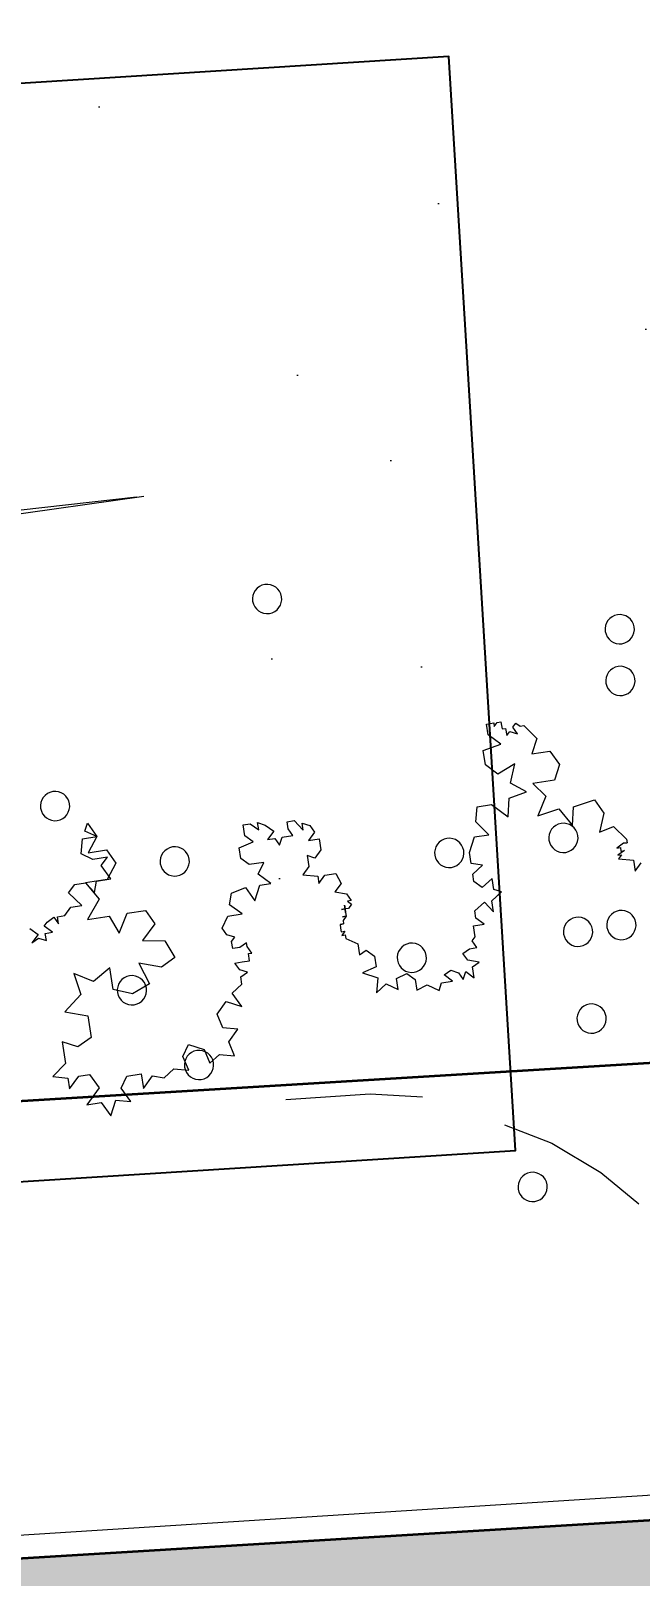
# Model space of a CAD drawing. Header units: metres. Extents: x 0 to 4415, y 1197 to 2590.
# Drawn here: x 1908.298 to 1908.631, y 1309.365 to 1310.211 of the extents above; entities that cross this region are included whole.
import ezdxf

# ---------------------------------------------------------------- set-up
doc = ezdxf.new("R2010")
doc.units = ezdxf.units.M
for name, pattern in [('AXES', [2, 1.25, -0.25, 0.25, -0.25]), ('CACHE2', [4.7625, 3.175, -1.5875]), ('CONTINU', [0])]:
    doc.linetypes.add(name, pattern=pattern)
doc.layers.get('DEFPOINTS').update_dxf_attribs({"lineweight": 5})
for name, color, linetype, lineweight in [('00-cote', 7, 'CONTINU', 20), ('caché', 20, 'CACHE2', 13), ('Façade 02', 41, 'Continuous', 35), ('gris', 251, 'Continuous', 9)]:
    doc.layers.add(name, color=color, linetype=linetype, lineweight=lineweight)
doc.layers.add('SECURITE', color=3, linetype='Continuous')
doc.layers.add('veg', color=7, linetype='Continuous', lineweight=9, true_color=0x61c200)
doc.styles.add('WALIDcotat', font='times.ttf')
doc.dimstyles.new('walid 100', dxfattribs={"dimscale": 0, "dimtxt": 0.25, "dimasz": 0.1, "dimexe": 1.25, "dimexo": 0.625, "dimgap": 0.02, "dimtad": 1, "dimdec": 0, "dimlfac": 100, "dimrnd": 5, "dimtxsty": 'WALIDcotat', "dimblk": 'COTE', "dimcen": 2.5, "dimse1": 1, "dimse2": 1, "dimclrd": 256, "dimclrt": 256, "dimadec": 0, "dimazin": 0, "dimtfac": 1, "dimtdec": 0, "dimtix": 1, "dimtmove": 2, "dimatfit": 3, "dimldrblk": 'COTE', "dimfxl": 1.25, "dimarcsym": 0})

# ---------------------------------------------------------------- blocks, each defined once
blk = doc.blocks.new('Plantes')
for p, q in [((-0.2702, 0.1044), (-0.2142, 1.2853)), ((-0.183, 1.2661), (-0.2717, 0.088)), ((0.6792, 0.4067), (0.694, 0.3889)), ((0.694, 0.3889), (0.7118, 0.4038)), ((0.7118, 0.4038), (0.7022, 0.3882)), ((0.7022, 0.3882), (0.7089, 0.3711)), ((0.6673, 0.3666), (0.6577, 0.351)), ((0.6577, 0.351), (0.6733, 0.3413)), ((0.6762, 0.374), (0.6673, 0.3666)), ((0.6911, 0.3562), (0.6762, 0.374)), ((0.6926, 0.3726), (0.6911, 0.3562)), ((0.7089, 0.3711), (0.6926, 0.3726)), ((0.9377, 0.3507), (0.9867, 0.3463)), ((0.9511, 0.3165), (0.9377, 0.3507)), ((0.9867, 0.3463), (1.0142, 0.3768)), ((1.0142, 0.3768), (1.0194, 0.3434)), ((0.605, 0.3145), (0.5872, 0.2996)), ((0.6355, 0.2871), (0.605, 0.3145)), ((0.6555, 0.3265), (0.6377, 0.3116)), ((0.657, 0.3428), (0.6555, 0.3265)), ((0.6733, 0.3413), (0.657, 0.3428)), ((0.7863, 0.3148), (0.8346, 0.3022)), ((0.8071, 0.2717), (0.7863, 0.3148)), ((0.8346, 0.3022), (0.8709, 0.3402)), ((0.8709, 0.3402), (0.8829, 0.2897)), ((0.9319, 0.2853), (0.9511, 0.3165)), ((1.0172, 0.3189), (1.015, 0.2944)), ((1.0439, 0.3412), (1.0172, 0.3189)), ((1.0194, 0.3434), (1.0439, 0.3412)), ((0.5197, 0.2809), (0.4863, 0.2757)), ((0.5338, 0.255), (0.5197, 0.2809)), ((0.5872, 0.2996), (0.5851, 0.2751)), ((0.6377, 0.3116), (0.6355, 0.2871)), ((0.8829, 0.2897), (0.9319, 0.2853)), ((1.015, 0.2944), (1.0463, 0.2751)), ((1.0463, 0.2751), (1.0819, 0.3049)), ((1.0819, 0.3049), (1.0789, 0.2722)), ((0.4692, 0.269), (0.4521, 0.2623)), ((0.4521, 0.2623), (0.4834, 0.243)), ((0.4834, 0.243), (0.4692, 0.269)), ((0.4863, 0.2757), (0.4834, 0.243)), ((0.4834, 0.243), (0.5182, 0.2646)), ((0.5182, 0.2646), (0.5146, 0.2237)), ((0.5309, 0.2223), (0.5338, 0.255)), ((0.5829, 0.2506), (0.58, 0.2179)), ((0.5807, 0.2261), (0.5851, 0.2751)), ((0.6081, 0.2566), (0.5829, 0.2506)), ((0.5851, 0.2751), (0.6237, 0.2469)), ((0.5851, 0.2751), (0.6081, 0.2566)), ((0.6237, 0.2469), (0.6675, 0.276)), ((0.6675, 0.276), (0.6631, 0.227)), ((0.779, 0.2331), (0.8071, 0.2717)), ((1.1102, 0.2529), (1.076, 0.2395)), ((1.0789, 0.2722), (1.1102, 0.2529)), ((0.5146, 0.2237), (0.5458, 0.2045)), ((0.5487, 0.2372), (0.5309, 0.2223)), ((0.5458, 0.2045), (0.5807, 0.2261)), ((0.58, 0.2179), (0.5487, 0.2372)), ((0.6631, 0.227), (0.7025, 0.207)), ((0.828, 0.2287), (0.779, 0.2331)), ((0.8407, 0.1864), (0.828, 0.2287)), ((1.0241, 0.2112), (1.0212, 0.1785)), ((1.0501, 0.2254), (1.0241, 0.2112)), ((1.0813, 0.2061), (1.0501, 0.2254)), ((1.076, 0.2395), (1.0813, 0.2061)), ((0.6595, 0.1861), (0.6558, 0.1452)), ((0.7025, 0.207), (0.6595, 0.1861)), ((0.8207, 0.147), (0.8407, 0.1864)), ((1.0212, 0.1785), (1.0539, 0.1756)), ((1.0539, 0.1756), (1.0272, 0.1533)), ((0.6558, 0.1452), (0.6871, 0.126)), ((0.6871, 0.126), (0.7227, 0.1558)), ((0.7227, 0.1558), (0.7264, 0.106)), ((0.7731, 0.1677), (0.8207, 0.147)), ((0.7851, 0.1172), (0.7731, 0.1677)), ((1.0272, 0.1533), (1.0331, 0.128)), ((0.7264, 0.106), (0.7658, 0.086)), ((0.7658, 0.086), (0.7851, 0.1172)), ((1.0331, 0.128), (1.0146, 0.105)), ((1.0146, 0.105), (1.0199, 0.0716)), ((0.9879, 0.0827), (0.9619, 0.0685)), ((1.0199, 0.0716), (0.9879, 0.0827)), ((0.9619, 0.0685), (0.9754, 0.0344)), ((0.8982, 0.0001), (0.8715, -0.0222)), ((0.9301, -0.011), (0.8982, 0.0001)), ((0.9754, 0.0344), (1.0073, 0.0233)), ((1.0073, 0.0233), (0.9888, 0.0002)), ((0.9888, 0.0002), (0.994, -0.0332)), ((0.7066, -0.024), (0.6806, -0.0382)), ((0.7222, -0.0336), (0.7066, -0.024)), ((0.7289, -0.0507), (0.7222, -0.0336)), ((0.8715, -0.0222), (0.8849, -0.0564)), ((0.9354, -0.0444), (0.9301, -0.011)), ((0.9621, -0.0221), (0.9354, -0.0444)), ((0.994, -0.0332), (0.9621, -0.0221)), ((0.6302, -0.0501), (0.6191, -0.0821)), ((0.6554, -0.0441), (0.6302, -0.0501)), ((0.6777, -0.0708), (0.6554, -0.0441)), ((0.6806, -0.0382), (0.6777, -0.0708)), ((0.7378, -0.0433), (0.7289, -0.0507)), ((0.7542, -0.0447), (0.7378, -0.0433)), ((0.7431, -0.0767), (0.7527, -0.0611)), ((0.7527, -0.0611), (0.7542, -0.0447)), ((0.7854, -0.064), (0.7839, -0.0803)), ((0.7869, -0.0476), (0.7854, -0.064)), ((0.8025, -0.0573), (0.7869, -0.0476)), ((0.8092, -0.0743), (0.8025, -0.0573)), ((0.8188, -0.0587), (0.8092, -0.0743)), ((0.8351, -0.0602), (0.8188, -0.0587)), ((0.8537, -0.0371), (0.8351, -0.0602)), ((0.8849, -0.0564), (0.8537, -0.0371)), ((0.4787, -0.086), (0.4772, -0.1024)), ((0.4772, -0.1024), (0.4921, -0.1202)), ((0.5032, -0.0882), (0.4787, -0.086)), ((0.5181, -0.106), (0.5032, -0.0882)), ((0.5292, -0.0741), (0.5181, -0.106)), ((0.5537, -0.0762), (0.5292, -0.0741)), ((0.5686, -0.094), (0.5537, -0.0762)), ((0.5657, -0.1267), (0.5686, -0.094)), ((0.6503, -0.1013), (0.6161, -0.1148)), ((0.6191, -0.0821), (0.6503, -0.1013)), ((0.7513, -0.0774), (0.7431, -0.0767)), ((0.7669, -0.087), (0.7513, -0.0774)), ((0.7676, -0.0789), (0.7669, -0.087)), ((0.7839, -0.0803), (0.7676, -0.0789)), ((0.4758, -0.1187), (0.4825, -0.1358)), ((0.4921, -0.1202), (0.4758, -0.1187)), ((0.4825, -0.1358), (0.4974, -0.1536)), ((0.5916, -0.1126), (0.5657, -0.1267)), ((0.614, -0.1393), (0.5916, -0.1126)), ((0.6161, -0.1148), (0.614, -0.1393)), ((0.4974, -0.1536), (0.5152, -0.1387)), ((0.5123, -0.1714), (0.5101, -0.1959)), ((0.5293, -0.1647), (0.5123, -0.1714)), ((0.5152, -0.1387), (0.5137, -0.155)), ((0.5137, -0.155), (0.5293, -0.1647)), ((0.4781, -0.1848), (0.4767, -0.2011)), ((0.4767, -0.2011), (0.4997, -0.2197)), ((0.4945, -0.1863), (0.4781, -0.1848)), ((0.5101, -0.1959), (0.4945, -0.1863)), ((0.4834, -0.2182), (0.4901, -0.2353)), ((0.4997, -0.2197), (0.4834, -0.2182)), ((0.4901, -0.2353), (0.5057, -0.2449)), ((0.5057, -0.2449), (0.5235, -0.23)), ((0.5235, -0.23), (0.5213, -0.2545)), ((0.5458, -0.2567), (0.5636, -0.2418)), ((0.5569, -0.2248), (0.5814, -0.227)), ((0.5636, -0.2418), (0.5569, -0.2248)), ((0.5814, -0.227), (0.5992, -0.2121)), ((0.5992, -0.2121), (0.6045, -0.2455)), ((0.5213, -0.2545), (0.5458, -0.2567)), ((0.603, -0.2618), (0.6008, -0.2863)), ((0.6208, -0.2469), (0.603, -0.2618)), ((0.6045, -0.2455), (0.6208, -0.2469)), ((0.6008, -0.2863), (0.6246, -0.2967)), ((0.6246, -0.2967), (0.6424, -0.2818)), ((0.6424, -0.2818), (0.6484, -0.3071)), ((0.6484, -0.3071), (0.664, -0.3167)), ((0.664, -0.3167), (0.6647, -0.3085)), ((0.6647, -0.3085), (0.6722, -0.3174)), ((0.6722, -0.3174), (0.6811, -0.31)), ((0.6736, -0.3011), (0.6818, -0.3018)), ((0.6818, -0.3018), (0.6736, -0.3011)), ((0.6811, -0.31), (0.6818, -0.3018)), ((0.6825, -0.2936), (0.6818, -0.3018)), ((0.6818, -0.3018), (0.6825, -0.2936)), ((0.6818, -0.3018), (0.69, -0.3025)), ((0.69, -0.3025), (0.6818, -0.3018)), ((0.6818, -0.3018), (0.69, -0.3025)), ((0.69, -0.3025), (0.6982, -0.3033)), ((0.6989, -0.2951), (0.6982, -0.3033)), ((0.6982, -0.3033), (0.6989, -0.2951)), ((0.6982, -0.3033), (0.7071, -0.2958)), ((0.7071, -0.2958), (0.7152, -0.2965)), ((0.7152, -0.2965), (0.716, -0.2884)), ((0.716, -0.2884), (0.7152, -0.2965)), ((0.7152, -0.2965), (0.716, -0.2884)), ((0.7152, -0.2965), (0.7152, -0.2965)), ((0.716, -0.2884), (0.7241, -0.2891)), ((0.716, -0.2884), (0.716, -0.2884)), ((0.7241, -0.2891), (0.7323, -0.2898)), ((0.7323, -0.2898), (0.7316, -0.298)), ((0.7316, -0.298), (0.7405, -0.2906)), ((0.7316, -0.298), (0.7316, -0.298)), ((0.7323, -0.2898), (0.7323, -0.2898)), ((0.7323, -0.2898), (0.7323, -0.2898)), ((0.7323, -0.2898), (0.7323, -0.2898)), ((0.7405, -0.2906), (0.7397, -0.2987)), ((0.7397, -0.2987), (0.7479, -0.2995)), ((0.7479, -0.2995), (0.7621, -0.3254)), ((0.664, -0.3167), (0.664, -0.3167)), ((0.7621, -0.3254), (0.7866, -0.3276)), ((0.7866, -0.3276), (0.7769, -0.3432)), ((0.7769, -0.3432), (0.7918, -0.361)), ((0.8163, -0.3632), (0.8274, -0.3313)), ((0.8274, -0.3313), (0.8408, -0.3654)), ((0.7918, -0.361), (0.8163, -0.3632)), ((0.8408, -0.3654), (0.8743, -0.3602)), ((0.8743, -0.3602), (0.8557, -0.3832)), ((0.8454, -0.407), (0.835, -0.4308)), ((0.8699, -0.4092), (0.8454, -0.407)), ((0.8557, -0.3832), (0.8699, -0.4092)), ((0.835, -0.4308), (0.8499, -0.4486)), ((0.8499, -0.4486), (0.8744, -0.4508)), ((0.8744, -0.4508), (0.864, -0.4745)), ((0.864, -0.4745), (0.8782, -0.5005)), ((0.8441, -0.5139), (0.8344, -0.5296)), ((0.8589, -0.5317), (0.8441, -0.5139)), ((0.8611, -0.5072), (0.8589, -0.5317)), ((0.8782, -0.5005), (0.8611, -0.5072)), ((0.8344, -0.5296), (0.8411, -0.5466)), ((0.8411, -0.5466), (0.8568, -0.5563)), ((0.5738, -0.5887), (0.5397, -0.6021)), ((0.5984, -0.5908), (0.5738, -0.5887)), ((0.7387, -0.5869), (0.7365, -0.6114)), ((0.7632, -0.5891), (0.7387, -0.5869)), ((0.7721, -0.5816), (0.7632, -0.5891)), ((0.7877, -0.5913), (0.7721, -0.5816)), ((0.7892, -0.5749), (0.7877, -0.5913)), ((0.7988, -0.5593), (0.7892, -0.5749)), ((0.8144, -0.569), (0.7988, -0.5593)), ((0.8204, -0.5942), (0.8144, -0.569)), ((0.8301, -0.5786), (0.8204, -0.5942)), ((0.8546, -0.5808), (0.8301, -0.5786)), ((0.8568, -0.5563), (0.8397, -0.563)), ((0.8397, -0.563), (0.8546, -0.5808)), ((0.4729, -0.6126), (0.47, -0.6453)), ((0.5063, -0.6073), (0.4729, -0.6126)), ((0.5368, -0.6348), (0.5063, -0.6073)), ((0.5397, -0.6021), (0.5368, -0.6348)), ((0.6043, -0.6161), (0.5984, -0.5908)), ((0.6229, -0.593), (0.6043, -0.6161)), ((0.6392, -0.5945), (0.6229, -0.593)), ((0.6356, -0.6353), (0.6541, -0.6123)), ((0.6541, -0.6123), (0.6392, -0.5945)), ((0.7053, -0.5922), (0.6868, -0.6152)), ((0.6868, -0.6152), (0.7098, -0.6337)), ((0.7216, -0.5936), (0.7053, -0.5922)), ((0.7365, -0.6114), (0.7216, -0.5936)), ((0.2888, -0.6456), (0.2873, -0.6619)), ((0.3133, -0.6478), (0.2888, -0.6456)), ((0.3356, -0.6745), (0.3133, -0.6478)), ((0.3474, -0.6343), (0.3356, -0.6745)), ((0.3801, -0.6372), (0.3474, -0.6343)), ((0.4024, -0.6639), (0.3801, -0.6372)), ((0.47, -0.6453), (0.4997, -0.6809)), ((0.6601, -0.6375), (0.6356, -0.6353)), ((0.6668, -0.6546), (0.6601, -0.6375)), ((0.6853, -0.6315), (0.6668, -0.6546)), ((0.7098, -0.6337), (0.6853, -0.6315)), ((0.2866, -0.6701), (0.2858, -0.6782)), ((0.2858, -0.6782), (0.294, -0.679)), ((0.2955, -0.6626), (0.2866, -0.6701)), ((0.2873, -0.6619), (0.2955, -0.6626)), ((0.294, -0.679), (0.3022, -0.6797)), ((0.3022, -0.6797), (0.3014, -0.6879)), ((0.3014, -0.6879), (0.3178, -0.6893)), ((0.3178, -0.6893), (0.3089, -0.6968)), ((0.3824, -0.7033), (0.4024, -0.6639)), ((0.4247, -0.6906), (0.3824, -0.7033)), ((0.4463, -0.7255), (0.4247, -0.6906)), ((0.4581, -0.6854), (0.4463, -0.7255)), ((0.4997, -0.6809), (0.4581, -0.6854)), ((0.3, -0.7042), (0.2911, -0.7117)), ((0.2911, -0.7117), (0.2985, -0.7206)), ((0.2911, -0.7117), (0.2911, -0.7117)), ((0.2985, -0.7206), (0.2978, -0.7287)), ((0.3156, -0.7138), (0.3, -0.7042)), ((0.3089, -0.6968), (0.3156, -0.7138)), ((0.2978, -0.7287), (0.3283, -0.7562)), ((0.2978, -0.7287), (0.2978, -0.7287)), ((0.3283, -0.7562), (0.3624, -0.7427)), ((0.3624, -0.7427), (0.3588, -0.7836)), ((0.4242, -0.7894), (0.4285, -0.7404)), ((0.4285, -0.7404), (0.459, -0.7678)), ((0.459, -0.7678), (0.5021, -0.747)), ((0.5021, -0.747), (0.4895, -0.7953)), ((0.3588, -0.7836), (0.39, -0.8028)), ((0.39, -0.8028), (0.4242, -0.7894)), ((0.4895, -0.7953), (0.5282, -0.8234)), ((0.4866, -0.8279), (0.4741, -0.8762)), ((0.5282, -0.8234), (0.4866, -0.8279)), ((0.4741, -0.8762), (0.5053, -0.8955)), ((0.5053, -0.8955), (0.5476, -0.8828)), ((0.5476, -0.8828), (0.5365, -0.9147)), ((0.5365, -0.9147), (0.567, -0.9422)), ((0.5752, -0.9429), (0.5759, -0.9347)), ((0.5759, -0.9347), (0.5752, -0.9429)), ((0.5752, -0.9429), (0.5759, -0.9347)), ((0.5759, -0.9347), (0.5855, -0.9191)), ((0.5759, -0.9347), (0.5759, -0.9347)), ((0.5759, -0.9347), (0.5759, -0.9347)), ((0.5759, -0.9347), (0.5759, -0.9347)), ((0.5855, -0.9191), (0.5848, -0.9273)), ((0.5848, -0.9273), (0.593, -0.928)), ((0.5922, -0.9362), (0.6019, -0.9206)), ((0.593, -0.928), (0.5922, -0.9362)), ((0.6019, -0.9206), (0.6011, -0.9288)), ((0.6011, -0.9288), (0.61, -0.9213)), ((0.61, -0.9213), (0.6153, -0.9547)), ((0.567, -0.9422), (0.5752, -0.9429)), ((0.5922, -0.9362), (0.5922, -0.9362)), ((0.5922, -0.9362), (0.5922, -0.9362)), ((0.6153, -0.9547), (0.6398, -0.9569)), ((0.6398, -0.9569), (0.622, -0.9718))]:
    blk.add_line(p, q)
at = {"color": 72}
for p, q in [((1.0997, -0.1414), (1.0992, -0.3308)), ((1.0992, -0.3308), (1.1135, -0.4474)), ((1.1881, -0.627), (1.2365, -0.7302)), ((1.2365, -0.7302), (1.3095, -0.8355)), ((1.3095, -0.8355), (1.3846, -0.9163))]:
    blk.add_line(p, q, dxfattribs=at)
at = {"color": 10}
for centre in [(0.409, 0.332), (0.8325, 0.1871), (0.5717, -0.5433), (0.5549, -0.8011)]:
    blk.add_ellipse(centre, major_axis=(0.0232, 0.0232), ratio=1, start_param=2.267169, end_param=8.550354, dxfattribs=at)
at = {"color": 50}
for centre in [(0.5505, 0.0723), (1.0095, 0.0478), (-0.0232, -0.173), (0.8009, -0.4442), (1.3315, -0.681), (0.7673, -0.8201), (0.9634, -0.8376), (0.7586, -0.9181), (0.0962, -0.9578), (0.212, -0.9517)]:
    blk.add_ellipse(centre, major_axis=(0.0232, 0.0232), ratio=1, start_param=2.267169, end_param=8.550354, dxfattribs=at)
blk = doc.blocks.new('COTE')
at = {"ltscale": 0.05}
h = blk.add_hatch(color=256, dxfattribs=at)
edge = h.paths.add_edge_path()
edge.add_arc((0, 0), 0.25, 0, 360)
for p, q in [((0, -1), (0, 1)), ((1, 0), (-1, 0))]:
    blk.add_line(p, q)
blk.add_circle((0, 0), 0.25)
blk = doc.blocks.new('*D273')
at = {"layer": '00-cote', "lineweight": -2, "ltscale": 0.1, "transparency": 16777216}
blk.add_line((1908.01377, 1313.30836), (1908.24639, 1309.47173), dxfattribs=at)
at = {"layer": 'DEFPOINTS', "color": 0, "ltscale": 0.1, "transparency": 16777216}
for p in [(1908.00772, 1313.40817), (1908.25245, 1309.37192), (1908.25245, 1309.37192)]:
    blk.add_point(p, dxfattribs=at)
at = {"layer": '00-cote', "lineweight": -2, "ltscale": 0.1, "transparency": 16777216, "xscale": 0.1, "yscale": 0.1, "zscale": 0.1}
for p, rotation in [((1908.00772, 1313.40817), 93.46966074430814), ((1908.25245, 1309.37192), 273.4696607443081)]:
    blk.add_blockref('COTE', p, dxfattribs=dict(at, rotation=rotation))
at = {"layer": '00-cote', "ltscale": 0.1, "transparency": 16777216, "insert": (1908.27698, 1311.39895), "char_height": 0.25, "attachment_point": 5, "rotation": 273.46966, "style": 'WALIDcotat'}
blk.add_mtext('405', dxfattribs=at)

msp = doc.modelspace()

# ---------------------------------------------------------------- hatches: boundary and pattern name
at = {"layer": 'gris'}
h = msp.add_hatch(dxfattribs=at)
h.set_pattern_fill('AR-HBONE', color=256, scale=0.001)
h.set_pattern_definition([(45, (831.64723, 18.24039), (5e-17, 0.143684098), [0.3048, -0.1016]), (135, (831.71908, 18.31224), (5e-17, 0.143684098), [0.3048, -0.1016])])
h.paths.add_polyline_path([(1914.06234, 1308.72234), (1914.06234, 1309.72418), (1895.81662, 1308.61792), (1892.90557, 1311.4342), (1893.42202, 1330.00716), (1892.42164, 1330.00716), (1891.89372, 1311.02173), (1895.43771, 1307.59311)])
at = {"layer": 'veg'}
h = msp.add_hatch(dxfattribs=at)
h.set_pattern_fill('AR-CONC', color=256, scale=0.003, angle=-1e-14, style=0)
h.paths.add_polyline_path([(1913.86234, 1312.10545), (1904.36234, 1312.10545), (1904.36234, 1309.94057), (1905.47326, 1310.01054), (1905.50708, 1309.4559), (1907.36282, 1309.56841), (1907.32912, 1310.12127), (1908.52675, 1310.19669), (1908.56063, 1309.64103), (1910.82943, 1309.77858), (1910.79504, 1310.34265), (1911.99267, 1310.41808), (1912.02723, 1309.85119), (1913.86234, 1309.96245)])
h.paths.add_polyline_path([(1905.47326, 1310.01054), (1904.36234, 1309.94057), (1904.36234, 1309.3865), (1905.50708, 1309.4559)])
h.paths.add_polyline_path([(1908.52675, 1310.19669), (1907.32912, 1310.12127), (1907.36282, 1309.56841), (1908.56063, 1309.64103)], flags=17)
h.paths.add_polyline_path([(1911.99267, 1310.41808), (1910.79504, 1310.34265), (1910.82943, 1309.77858), (1912.02723, 1309.85119)], flags=17)
h = msp.add_hatch(dxfattribs=at)
h.set_pattern_fill('AR-CONC', color=256, scale=0.003, angle=-1e-14, style=0)
h.paths.add_polyline_path([(1913.76235, 1312.10545), (1904.36234, 1312.10545), (1904.36234, 1309.94057), (1905.47326, 1310.01054), (1905.50708, 1309.4559), (1907.36282, 1309.56841), (1907.32912, 1310.12127), (1908.52675, 1310.19669), (1908.56063, 1309.64103), (1910.82943, 1309.77858), (1910.79504, 1310.34265), (1911.99267, 1310.41808), (1912.02723, 1309.85119), (1913.76235, 1309.96245)])
h.paths.add_polyline_path([(1905.47326, 1310.01054), (1904.36234, 1309.94057), (1904.36234, 1309.3865), (1905.50708, 1309.4559)])
h.paths.add_polyline_path([(1908.52675, 1310.19669), (1907.32912, 1310.12127), (1907.36282, 1309.56841), (1908.56063, 1309.64103)], flags=17)
h.paths.add_polyline_path([(1911.99267, 1310.41808), (1910.79504, 1310.34265), (1910.82943, 1309.77858), (1912.02723, 1309.85119)], flags=17)

# ---------------------------------------------------------------- linework, layer by layer
at = {"layer": 'caché', "color": 250, "linetype": 'AXES', "lineweight": 13}
msp.add_lwpolyline([(1926.31234, 1329.25716), (1896.41234, 1329.25716), (1896.41234, 1314.43403), (1896.11234, 1312.10545), (1901.71234, 1312.11535), (1901.71234, 1308.96745), (1911.71529, 1309.60547), (1914.35939, 1309.762), (1914.35941, 1314.42053), (1926.31234, 1314.43403)], close=True, dxfattribs=at)
at = {"layer": 'Façade 02'}
for p, q in [((1913.86234, 1309.96245), (1895.91132, 1308.87416)), ((1914.06234, 1309.72418), (1895.81662, 1308.61792))]:
    msp.add_line(p, q, dxfattribs=at)
at = {"layer": 'SECURITE', "linetype": 'Continuous'}
msp.add_lwpolyline([(1907.36563, 1309.52238), (1908.56326, 1309.59781), (1908.52675, 1310.19669), (1907.32912, 1310.12127), (1907.36563, 1309.52238)], dxfattribs=at)

# ---------------------------------------------------------------- block references
at = {"layer": 'veg', "ltscale": 0.1, "xscale": -0.2441011966847085, "yscale": 0.2441011966847084, "zscale": 0.2441011966847084, "rotation": 93.75585335120175}
msp.add_blockref('Plantes', (1908.38548, 1309.8912), dxfattribs=at)
msp.add_blockref('Plantes', (1908.38548, 1309.8912), dxfattribs=at)

# ---------------------------------------------------------------- dimensions: what is measured, and where the dimension line sits
at = {"layer": '00-cote', "ltscale": 0.1}
dim = msp.add_aligned_dim(p1=(1908.00772, 1313.40817), p2=(1908.25245, 1309.37192), distance=0, dimstyle='walid 100', override={"dimscale": 1, "dimfxl": 0}, dxfattribs=at)
dim.commit()
dim.dimension.update_dxf_attribs({"geometry": '*D273', "text_midpoint": (1908.27698, 1311.39895)})

doc.saveas('drawing.dxf')
